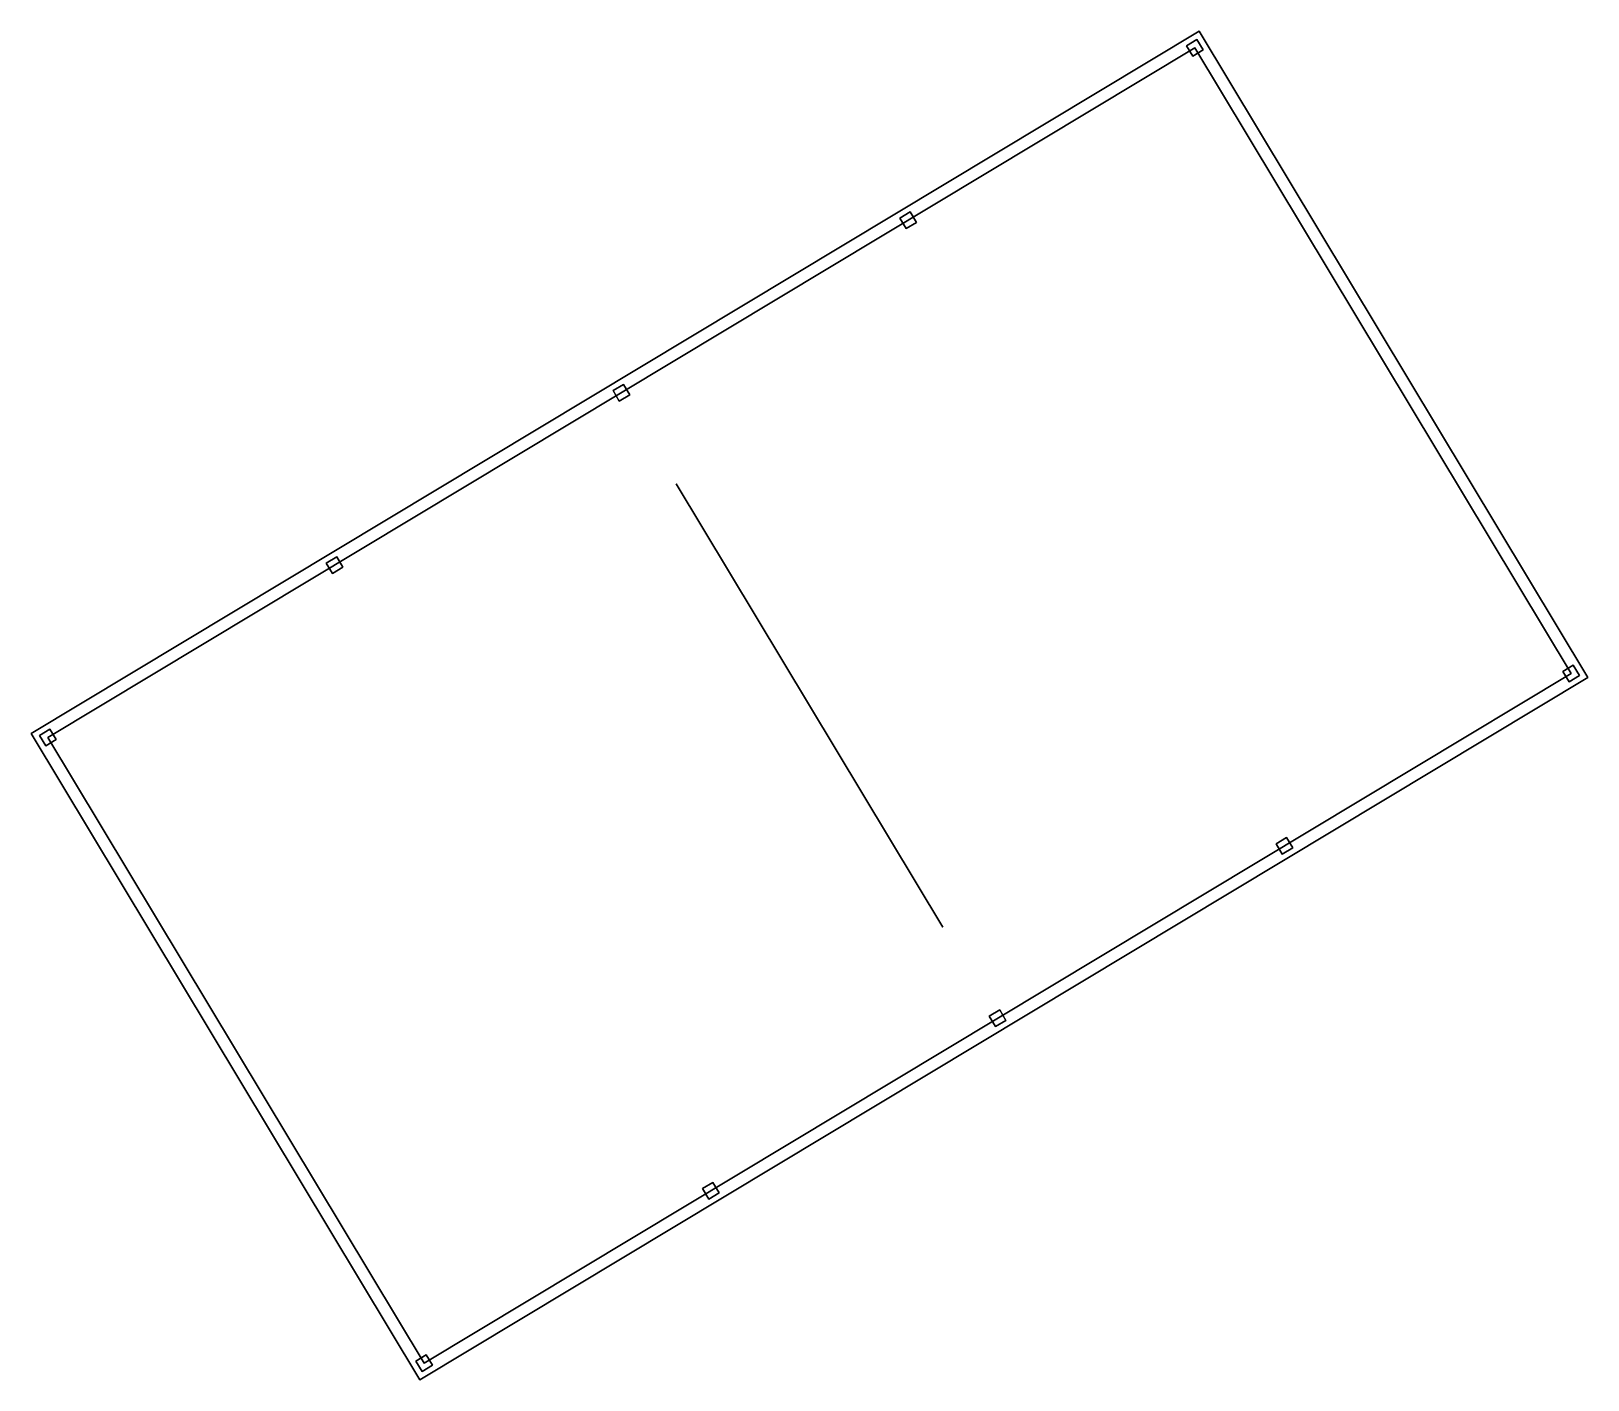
# Model space of a CAD drawing. Header units: metres. Extents: x 663456.1 to 663481.7, y 6968629.2 to 6968651.4.
import ezdxf

# ---------------------------------------------------------------- set-up
doc = ezdxf.new("R2010")
doc.units = ezdxf.units.M

msp = doc.modelspace()

# ---------------------------------------------------------------- linework, layer by layer
at = {"layer": 'QUADRA_AREIA'}
for points in [[(663456.411, 6968639.793, 547.25), (663475.265, 6968651.131, 547.25), (663481.449, 6968640.847, 547.25), (663462.595, 6968629.509, 547.25)], [(663462.595, 6968629.509, 547.55), (663481.449, 6968640.847, 547.55), (663475.265, 6968651.131, 547.55), (663456.411, 6968639.793, 547.55)], [(663456.411, 6968639.793, 547.25), (663475.265, 6968651.131, 547.25), (663475.265, 6968651.131, 547.55), (663456.411, 6968639.793, 547.55)], [(663475.265, 6968651.131, 547.25), (663481.449, 6968640.847, 547.25), (663481.449, 6968640.847, 547.55), (663475.265, 6968651.131, 547.55)], [(663481.449, 6968640.847, 547.25), (663462.595, 6968629.509, 547.25), (663462.595, 6968629.509, 547.55), (663481.449, 6968640.847, 547.55)], [(663462.595, 6968629.509, 547.25), (663456.411, 6968639.793, 547.25), (663456.411, 6968639.793, 547.55), (663462.595, 6968629.509, 547.55)]]:
    msp.add_3dface(points, dxfattribs=at)
at = {"layer": 'QUADRA_BORDA'}
for points in [[(663456.137, 6968639.862, 547.25), (663475.333, 6968651.405, 547.25), (663481.723, 6968640.778, 547.25), (663462.527, 6968629.235, 547.25)], [(663462.527, 6968629.235, 547.65), (663481.723, 6968640.778, 547.65), (663475.333, 6968651.405, 547.65), (663456.137, 6968639.862, 547.65)], [(663456.137, 6968639.862, 547.25), (663475.333, 6968651.405, 547.25), (663475.333, 6968651.405, 547.65), (663456.137, 6968639.862, 547.65)], [(663475.333, 6968651.405, 547.25), (663481.723, 6968640.778, 547.25), (663481.723, 6968640.778, 547.65), (663475.333, 6968651.405, 547.65)], [(663481.723, 6968640.778, 547.25), (663462.527, 6968629.235, 547.25), (663462.527, 6968629.235, 547.65), (663481.723, 6968640.778, 547.65)], [(663462.527, 6968629.235, 547.25), (663456.137, 6968639.862, 547.25), (663456.137, 6968639.862, 547.65), (663462.527, 6968629.235, 547.65)]]:
    msp.add_3dface(points, dxfattribs=at)
at = {"layer": 'QUADRA_CABO_SUPERIOR'}
msp.add_polyline3d([(663456.411, 6968639.793, 553.25), (663475.265, 6968651.131, 553.25), (663481.449, 6968640.847, 553.25), (663462.595, 6968629.509, 553.25)], dxfattribs=at)
at = {"layer": 'QUADRA_POSTES_TELAS'}
for points in [[(663475.128, 6968651.165, 547.25), (663475.299, 6968651.268, 547.25), (663475.402, 6968651.096, 547.25), (663475.231, 6968650.993, 547.25)], [(663475.231, 6968650.993, 553.25), (663475.402, 6968651.096, 553.25), (663475.299, 6968651.268, 553.25), (663475.128, 6968651.165, 553.25)], [(663475.128, 6968651.165, 547.25), (663475.299, 6968651.268, 547.25), (663475.299, 6968651.268, 553.25), (663475.128, 6968651.165, 553.25)], [(663475.299, 6968651.268, 547.25), (663475.402, 6968651.096, 547.25), (663475.402, 6968651.096, 553.25), (663475.299, 6968651.268, 553.25)], [(663475.231, 6968650.993, 547.25), (663475.128, 6968651.165, 547.25), (663475.128, 6968651.165, 553.25), (663475.231, 6968650.993, 553.25)], [(663475.402, 6968651.096, 547.25), (663475.231, 6968650.993, 547.25), (663475.231, 6968650.993, 553.25), (663475.402, 6968651.096, 553.25)], [(663470.414, 6968648.33, 547.25), (663470.586, 6968648.434, 547.25), (663470.689, 6968648.262, 547.25), (663470.517, 6968648.159, 547.25)], [(663470.517, 6968648.159, 553.25), (663470.689, 6968648.262, 553.25), (663470.586, 6968648.434, 553.25), (663470.414, 6968648.33, 553.25)], [(663470.414, 6968648.33, 547.25), (663470.586, 6968648.434, 547.25), (663470.586, 6968648.434, 553.25), (663470.414, 6968648.33, 553.25)], [(663470.586, 6968648.434, 547.25), (663470.689, 6968648.262, 547.25), (663470.689, 6968648.262, 553.25), (663470.586, 6968648.434, 553.25)], [(663470.517, 6968648.159, 547.25), (663470.414, 6968648.33, 547.25), (663470.414, 6968648.33, 553.25), (663470.517, 6968648.159, 553.25)], [(663470.689, 6968648.262, 547.25), (663470.517, 6968648.159, 547.25), (663470.517, 6968648.159, 553.25), (663470.689, 6968648.262, 553.25)], [(663465.701, 6968645.496, 547.25), (663465.872, 6968645.599, 547.25), (663465.975, 6968645.428, 547.25), (663465.804, 6968645.325, 547.25)], [(663465.804, 6968645.325, 553.25), (663465.975, 6968645.428, 553.25), (663465.872, 6968645.599, 553.25), (663465.701, 6968645.496, 553.25)], [(663465.701, 6968645.496, 547.25), (663465.872, 6968645.599, 547.25), (663465.872, 6968645.599, 553.25), (663465.701, 6968645.496, 553.25)], [(663465.872, 6968645.599, 547.25), (663465.975, 6968645.428, 547.25), (663465.975, 6968645.428, 553.25), (663465.872, 6968645.599, 553.25)], [(663465.804, 6968645.325, 547.25), (663465.701, 6968645.496, 547.25), (663465.701, 6968645.496, 553.25), (663465.804, 6968645.325, 553.25)], [(663465.975, 6968645.428, 547.25), (663465.804, 6968645.325, 547.25), (663465.804, 6968645.325, 553.25), (663465.975, 6968645.428, 553.25)], [(663460.987, 6968642.662, 547.25), (663461.159, 6968642.765, 547.25), (663461.262, 6968642.593, 547.25), (663461.09, 6968642.49, 547.25)], [(663461.09, 6968642.49, 553.25), (663461.262, 6968642.593, 553.25), (663461.159, 6968642.765, 553.25), (663460.987, 6968642.662, 553.25)], [(663460.987, 6968642.662, 547.25), (663461.159, 6968642.765, 547.25), (663461.159, 6968642.765, 553.25), (663460.987, 6968642.662, 553.25)], [(663461.159, 6968642.765, 547.25), (663461.262, 6968642.593, 547.25), (663461.262, 6968642.593, 553.25), (663461.159, 6968642.765, 553.25)], [(663461.09, 6968642.49, 547.25), (663460.987, 6968642.662, 547.25), (663460.987, 6968642.662, 553.25), (663461.09, 6968642.49, 553.25)], [(663461.262, 6968642.593, 547.25), (663461.09, 6968642.49, 547.25), (663461.09, 6968642.49, 553.25), (663461.262, 6968642.593, 553.25)], [(663481.312, 6968640.881, 547.25), (663481.483, 6968640.984, 547.25), (663481.586, 6968640.813, 547.25), (663481.415, 6968640.71, 547.25)], [(663481.415, 6968640.71, 553.25), (663481.586, 6968640.813, 553.25), (663481.483, 6968640.984, 553.25), (663481.312, 6968640.881, 553.25)], [(663481.312, 6968640.881, 547.25), (663481.483, 6968640.984, 547.25), (663481.483, 6968640.984, 553.25), (663481.312, 6968640.881, 553.25)], [(663481.483, 6968640.984, 547.25), (663481.586, 6968640.813, 547.25), (663481.586, 6968640.813, 553.25), (663481.483, 6968640.984, 553.25)], [(663481.415, 6968640.71, 547.25), (663481.312, 6968640.881, 547.25), (663481.312, 6968640.881, 553.25), (663481.415, 6968640.71, 553.25)], [(663481.586, 6968640.813, 547.25), (663481.415, 6968640.71, 547.25), (663481.415, 6968640.71, 553.25), (663481.586, 6968640.813, 553.25)], [(663456.274, 6968639.827, 547.25), (663456.445, 6968639.93, 547.25), (663456.548, 6968639.759, 547.25), (663456.377, 6968639.656, 547.25)], [(663456.377, 6968639.656, 553.25), (663456.548, 6968639.759, 553.25), (663456.445, 6968639.93, 553.25), (663456.274, 6968639.827, 553.25)], [(663456.274, 6968639.827, 547.25), (663456.445, 6968639.93, 547.25), (663456.445, 6968639.93, 553.25), (663456.274, 6968639.827, 553.25)], [(663456.445, 6968639.93, 547.25), (663456.548, 6968639.759, 547.25), (663456.548, 6968639.759, 553.25), (663456.445, 6968639.93, 553.25)], [(663456.377, 6968639.656, 547.25), (663456.274, 6968639.827, 547.25), (663456.274, 6968639.827, 553.25), (663456.377, 6968639.656, 553.25)], [(663456.548, 6968639.759, 547.25), (663456.377, 6968639.656, 547.25), (663456.377, 6968639.656, 553.25), (663456.548, 6968639.759, 553.25)], [(663476.598, 6968638.047, 547.25), (663476.77, 6968638.15, 547.25), (663476.873, 6968637.978, 547.25), (663476.701, 6968637.875, 547.25)], [(663476.701, 6968637.875, 553.25), (663476.873, 6968637.978, 553.25), (663476.77, 6968638.15, 553.25), (663476.598, 6968638.047, 553.25)], [(663476.598, 6968638.047, 547.25), (663476.77, 6968638.15, 547.25), (663476.77, 6968638.15, 553.25), (663476.598, 6968638.047, 553.25)], [(663476.77, 6968638.15, 547.25), (663476.873, 6968637.978, 547.25), (663476.873, 6968637.978, 553.25), (663476.77, 6968638.15, 553.25)], [(663476.701, 6968637.875, 547.25), (663476.598, 6968638.047, 547.25), (663476.598, 6968638.047, 553.25), (663476.701, 6968637.875, 553.25)], [(663476.873, 6968637.978, 547.25), (663476.701, 6968637.875, 547.25), (663476.701, 6968637.875, 553.25), (663476.873, 6968637.978, 553.25)], [(663471.885, 6968635.212, 547.25), (663472.056, 6968635.315, 547.25), (663472.159, 6968635.144, 547.25), (663471.988, 6968635.041, 547.25)], [(663471.988, 6968635.041, 553.25), (663472.159, 6968635.144, 553.25), (663472.056, 6968635.315, 553.25), (663471.885, 6968635.212, 553.25)], [(663471.885, 6968635.212, 547.25), (663472.056, 6968635.315, 547.25), (663472.056, 6968635.315, 553.25), (663471.885, 6968635.212, 553.25)], [(663471.988, 6968635.041, 547.25), (663471.885, 6968635.212, 547.25), (663471.885, 6968635.212, 553.25), (663471.988, 6968635.041, 553.25)], [(663472.159, 6968635.144, 547.25), (663471.988, 6968635.041, 547.25), (663471.988, 6968635.041, 553.25), (663472.159, 6968635.144, 553.25)], [(663472.056, 6968635.315, 547.25), (663472.159, 6968635.144, 547.25), (663472.159, 6968635.144, 553.25), (663472.056, 6968635.315, 553.25)], [(663467.171, 6968632.378, 547.25), (663467.343, 6968632.481, 547.25), (663467.446, 6968632.31, 547.25), (663467.274, 6968632.206, 547.25)], [(663467.274, 6968632.206, 553.25), (663467.446, 6968632.31, 553.25), (663467.343, 6968632.481, 553.25), (663467.171, 6968632.378, 553.25)], [(663467.171, 6968632.378, 547.25), (663467.343, 6968632.481, 547.25), (663467.343, 6968632.481, 553.25), (663467.171, 6968632.378, 553.25)], [(663467.274, 6968632.206, 547.25), (663467.171, 6968632.378, 547.25), (663467.171, 6968632.378, 553.25), (663467.274, 6968632.206, 553.25)], [(663467.446, 6968632.31, 547.25), (663467.274, 6968632.206, 547.25), (663467.274, 6968632.206, 553.25), (663467.446, 6968632.31, 553.25)], [(663467.343, 6968632.481, 547.25), (663467.446, 6968632.31, 547.25), (663467.446, 6968632.31, 553.25), (663467.343, 6968632.481, 553.25)], [(663462.458, 6968629.544, 547.25), (663462.629, 6968629.647, 547.25), (663462.732, 6968629.475, 547.25), (663462.561, 6968629.372, 547.25)], [(663462.561, 6968629.372, 553.25), (663462.732, 6968629.475, 553.25), (663462.629, 6968629.647, 553.25), (663462.458, 6968629.544, 553.25)], [(663462.458, 6968629.544, 547.25), (663462.629, 6968629.647, 547.25), (663462.629, 6968629.647, 553.25), (663462.458, 6968629.544, 553.25)], [(663462.561, 6968629.372, 547.25), (663462.458, 6968629.544, 547.25), (663462.458, 6968629.544, 553.25), (663462.561, 6968629.372, 553.25)], [(663462.732, 6968629.475, 547.25), (663462.561, 6968629.372, 547.25), (663462.561, 6968629.372, 553.25), (663462.732, 6968629.475, 553.25)], [(663462.629, 6968629.647, 547.25), (663462.732, 6968629.475, 547.25), (663462.732, 6968629.475, 553.25), (663462.629, 6968629.647, 553.25)]]:
    msp.add_3dface(points, dxfattribs=at)
at = {"layer": 'QUADRA_REDE_JOGO'}
msp.add_3dface([(663466.74, 6968643.962, 548.45), (663471.12, 6968636.678, 548.45), (663471.12, 6968636.678, 549.45), (663466.74, 6968643.962, 549.45)], dxfattribs=at)
at = {"layer": 'QUADRA_TELA_LESTE'}
msp.add_3dface([(663475.265, 6968651.131, 547.25), (663481.449, 6968640.847, 547.25), (663481.449, 6968640.847, 553.25), (663475.265, 6968651.131, 553.25)], dxfattribs=at)
at = {"layer": 'QUADRA_TELA_NORTE'}
msp.add_3dface([(663462.595, 6968629.509, 547.25), (663481.449, 6968640.847, 547.25), (663481.449, 6968640.847, 553.25), (663462.595, 6968629.509, 553.25)], dxfattribs=at)
at = {"layer": 'QUADRA_TELA_SUL'}
msp.add_3dface([(663456.411, 6968639.793, 547.25), (663475.265, 6968651.131, 547.25), (663475.265, 6968651.131, 553.25), (663456.411, 6968639.793, 553.25)], dxfattribs=at)

doc.saveas('drawing.dxf')
